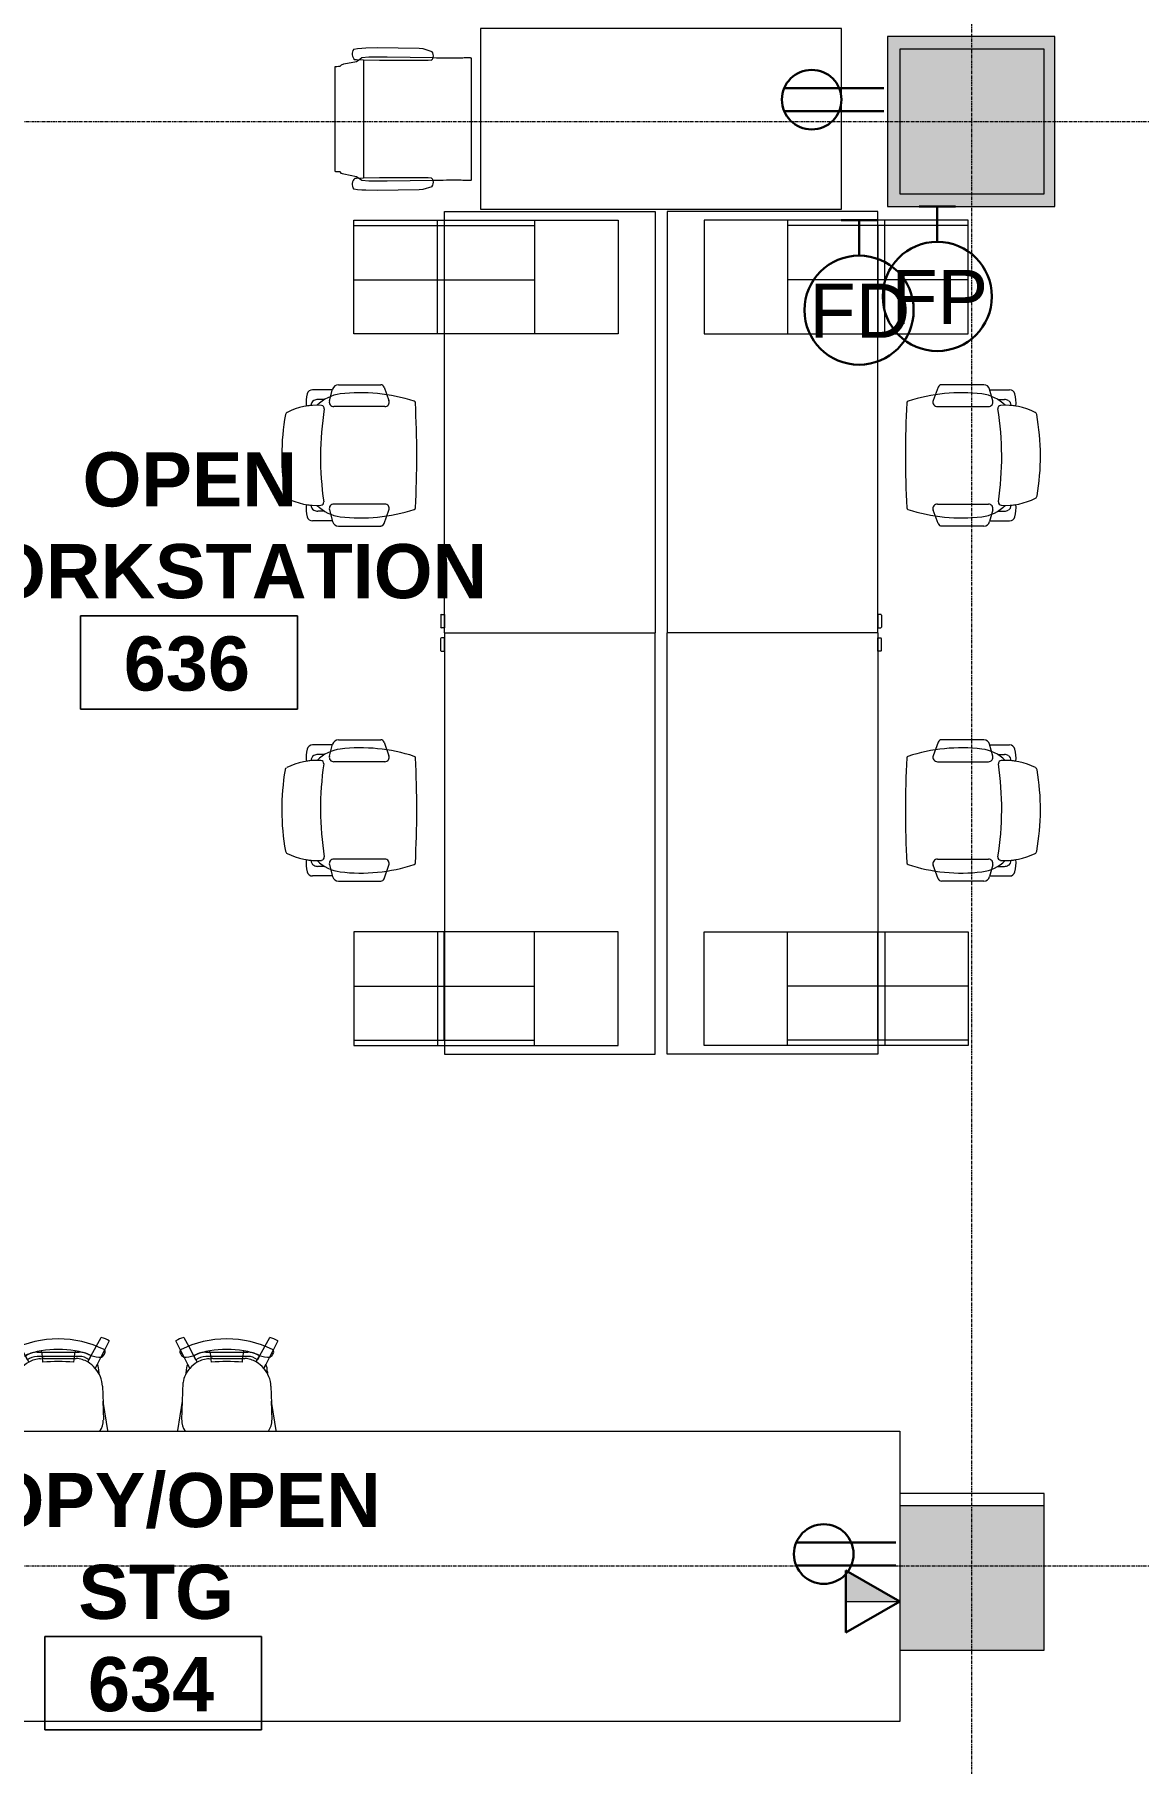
# Model space of a CAD drawing. Header units: inches. Extents: x 2468 to 4886, y -16 to 1381.
# Drawn here: x 4296.3 to 4479.7, y 787.3 to 1074.6 of the extents above; entities that cross this region are included whole.
import ezdxf

# ---------------------------------------------------------------- set-up
doc = ezdxf.new("R2010")
doc.units = ezdxf.units.IN
doc.header["$MEASUREMENT"] = 0
doc.linetypes.add('Grid Line 1_2_', pattern=[0.875, 0.5, -0.125, 0.125, -0.125])
for name, color, linetype, lineweight in [('7200-WISCONSIN-AVE-6TH-FLOOR-031418_dwg', 8, 'Continuous', 9), ('A-ANNO-NOTE', 131, 'Continuous', 30), ('A-AREA-IDEN', 2, 'Continuous', 9), ('A-WALL-PATT', 111, 'Continuous', 13), ('Bb-col', 7, 'Continuous', 9), ('I-FURN', 30, 'Continuous', 9), ('I-FURN-PNLS', 30, 'Continuous', 9), ('I-WALL', 2, 'Continuous', 13), ('Q-CASE', 31, 'Continuous', 13), ('S-COLS', 52, 'Continuous', 13), ('S-GRID', 1, 'Continuous', 9)]:
    doc.layers.add(name, color=color, linetype=linetype, lineweight=lineweight)
doc.styles.add('Swis721 Lt BT', font='swissl.ttf', dxfattribs={"height": 9})
doc.styles.add('Swis721 Lt BT_B', font='', dxfattribs={"height": 9})
doc.styles.get('Swis721 Lt BT_B').set_extended_font_data('Swis721 Lt BT', bold=True)

# ---------------------------------------------------------------- blocks, each defined once
blk = doc.blocks.new('Concrete-Rectangular-Column - 24 x 24-4901126-6TH FLOOR POWER _ SIGNAL')
at = {"layer": 'S-COLS', "lineweight": 9}
blk.add_hatch(color=7, dxfattribs=at).paths.add_polyline_path([(-12, -12), (12, -12), (12, 12), (-12, 12), (-12, 8.85)], flags=0)
at = {"layer": 'S-COLS', "color": 8, "lineweight": 20}
for p, q in [((12, 12), (-12, 12)), ((-12, 12), (-12, -12)), ((12, -12), (12, 12)), ((-12, -12), (12, -12))]:
    blk.add_line(p, q, dxfattribs=at)
blk = doc.blocks.new('Steelcase - Migration - Desk - Rectangular - 35D x 70W-5396555-6TH FLOOR POWER _ SIGNAL')
at = {"layer": 'I-FURN'}
for p, q in [((-29, 23.78), (-29, -11.22)), ((-29, 23.78), (41, 23.78)), ((-28.17, 23.78), (-28.17, 24.28)), ((-25.96, 23.78), (-28.17, 23.78)), ((-26.08, 24.39), (-28.04, 24.39)), ((-25.96, 24.27), (-25.96, 23.78)), ((41, 23.78), (41, -11.22)), ((41, -11.22), (-29, -11.22))]:
    blk.add_line(p, q, dxfattribs=at)
for centre, radius, start, end in [((-28.04, 24.26), 0.134, 90, 172.4571), ((-26.08, 24.27), 0.123, 0, 90)]:
    blk.add_arc(centre, radius, start, end, dxfattribs=at)
blk = doc.blocks.new('Steelcase - Seating - Gesture - Work Chair - Wrapp Back - 4D Arm_Caster-5396557-6TH FLOOR POWER _ SIGNAL')
at = {"layer": 'I-FURN'}
for p, q in [((-11.35, -5.44), (-9.09, -4.62)), ((-8.09, -5.32), (-8.09, -13.79)), ((8.09, -5.32), (8.09, -13.79)), ((11.35, -5.44), (9.09, -4.62)), ((-11.74, -13.02), (-11.74, -5.99)), ((11.74, -13.02), (11.74, -5.99)), ((-9.03, -14.51), (-10.99, -13.99)), ((-10.89, -14.02), (-10.89, -17.31)), ((9.03, -14.51), (10.99, -13.99)), ((10.89, -14.02), (10.89, -17.31)), ((-9.29, -15.33), (-9.29, -16.44)), ((9.29, -15.33), (9.29, -16.44))]:
    blk.add_line(p, q, dxfattribs=at)
for centre, radius, start, end in [((0.1, -169.98), 169.98, 87.0931, 92.9746), ((18.38, -9.32), 28.78, 162.0109, 186.7596), ((-8.71, -0.53), 0.3, 92.9746, 162.0109), ((8.7, -0.52), 0.3, 18.0109, 87.0931), ((-18.38, -9.32), 28.78, 353.2404, 18.0109), ((-11.15, -5.99), 0.585, 110, 180), ((-8.84, -5.32), 0.75, 0, 110), ((8.84, -5.32), 0.75, 70, 180), ((11.15, -5.99), 0.585, 360, 70), ((-10.74, -13.02), 1, 180, 255), ((-3.71, -11.94), 6.53, 186.7596, 225.1575), ((-8.84, -13.79), 0.75, 255, 360), ((8.84, -13.79), 0.75, 180, 285), ((3.71, -11.94), 6.53, 314.8425, 353.2404), ((10.74, -13.02), 1, 285, 360), ((-7.97, -16.44), 1.32, 180, 209.7381), ((-8.34, -16.66), 0.896, 209.7381, 274.2583), ((2.78, -16.57), 11.1, 176.1226, 206.6121), ((-7.79, -15.86), 0.5, 80.8589, 176.1226), ((0.29, 34.42), 50.42, 260.8589, 278.4768), ((-2.78, -16.57), 11.1, 332.9816, 3.3879), ((7.8, -15.95), 0.5, 3.3879, 98.4768), ((8.34, -16.66), 0.896, 265.7417, 330.2619), ((7.97, -16.44), 1.32, 330.2619, 0), ((-9.98, -17.31), 0.911, 180, 255.8268), ((-8.73, -12.36), 6.02, 255.8268, 275.2693), ((2.78, -16.57), 11.1, 185.052, 189.1422), ((-2.78, -16.57), 11.1, 350.8578, 354.948), ((8.73, -12.36), 6.02, 264.7307, 284.1732), ((9.98, -17.31), 0.911, 284.1732, 0), ((-6.7, -21.32), 0.5, 206.6121, 259.8217), ((0.18, 16.95), 39.38, 259.8217, 279.6026), ((6.66, -21.39), 0.5, 279.6026, 332.9816)]:
    blk.add_arc(centre, radius, start, end, dxfattribs=at)
blk = doc.blocks.new('Steelcase - Universal Laminate Storage - Lateral File - 1 High - Open - 18 7_8D x 30W-5396558-6TH FLOOR POWER _ SIGNAL')
at = {"layer": 'I-FURN'}
for p, q in [((0, -0.88), (0, 0)), ((0, 0), (1.15, 0)), ((1.15, 0), (16.14, 0)), ((16.14, 0), (30, 0)), ((30, 0), (30, -18.88)), ((0, -18.88), (0, -0.88)), ((1.15, -18.88), (0, -18.88)), ((16.14, -18.88), (1.15, -18.88)), ((30, -18.88), (16.14, -18.88))]:
    blk.add_line(p, q, dxfattribs=at)
blk = doc.blocks.new('Steelcase - Universal Laminate Storage - Lateral File - 1_5 High - Drawer_Drawer - 18 7_8D x 30W-5396559-6TH FLOOR POWER _ SIGNAL')
at = {"layer": 'I-FURN'}
for p, q in [((0, -0.88), (0, 0)), ((0, 0), (15.01, 0)), ((15.01, 0), (30, 0)), ((30, 0), (30, -0.88)), ((0, -18.88), (0, -0.88)), ((30, -0.88), (30, -18.88)), ((15.01, -18.88), (0, -18.88)), ((30, -18.88), (15.01, -18.88))]:
    blk.add_line(p, q, dxfattribs=at)
blk = doc.blocks.new('Steelcase - Universal Storage - Cushion Top - Basic - Lateral File - 18__ D x 30__ W-5396560-6TH FLOOR POWER _ SIGNAL')
at = {"layer": 'I-FURN'}
for p, q in [((0, -18), (0, 0)), ((0, 0), (15.01, 0)), ((15, 0), (15, -18)), ((15.01, 0), (30, 0)), ((30, 0), (30, -18)), ((0, -9), (15.01, -9)), ((15.01, -9), (30, -9)), ((15.01, -18), (0, -18)), ((30, -18), (15.01, -18))]:
    blk.add_line(p, q, dxfattribs=at)
blk = doc.blocks.new('Steelcase - Migration - Desk - Rectangular - 35D x 70W-V32-6TH FLOOR POWER _ SIGNAL')
at = {"layer": 'I-FURN'}
for p, q in [((-29, -23.78), (-29, 11.22)), ((41, 11.22), (-29, 11.22)), ((41, -23.78), (41, 11.22)), ((-29, -23.78), (41, -23.78)), ((-25.96, -23.78), (-28.17, -23.78)), ((-28.17, -23.78), (-28.17, -24.28)), ((-26.08, -24.39), (-28.04, -24.39)), ((-25.96, -24.27), (-25.96, -23.78))]:
    blk.add_line(p, q, dxfattribs=at)
for centre, radius, start, end in [((-28.04, -24.26), 0.134, 187.5429, 270), ((-26.08, -24.27), 0.123, 270, 0)]:
    blk.add_arc(centre, radius, start, end, dxfattribs=at)
blk = doc.blocks.new('Steelcase - Seating - Gesture - Work Chair - Wrapp Back - 4D Arm_Caster-5396452-6TH FLOOR POWER _ SIGNAL')
at = {"layer": 'I-FURN'}
for p, q in [((-10.89, 14.02), (-10.89, 17.31)), ((10.89, 14.02), (10.89, 17.31)), ((-9.03, 14.51), (-10.99, 13.99)), ((-9.29, 15.33), (-9.29, 16.44)), ((9.03, 14.51), (10.99, 13.99)), ((9.29, 15.33), (9.29, 16.44)), ((-11.74, 13.02), (-11.74, 5.99)), ((-8.09, 5.32), (-8.09, 13.79)), ((8.09, 5.32), (8.09, 13.79)), ((11.74, 13.02), (11.74, 5.99)), ((-11.35, 5.44), (-9.09, 4.62)), ((11.35, 5.44), (9.09, 4.62))]:
    blk.add_line(p, q, dxfattribs=at)
for centre, radius, start, end in [((2.78, 16.57), 11.1, 153.3879, 183.8774), ((-6.7, 21.32), 0.5, 100.1783, 153.3879), ((0.18, -16.95), 39.38, 80.3974, 100.1783), ((6.66, 21.39), 0.5, 27.0184, 80.3974), ((-2.78, 16.57), 11.1, 356.6121, 27.0184), ((-9.98, 17.31), 0.911, 104.1732, 180), ((-8.73, 12.36), 6.02, 84.7307, 104.1732), ((-8.34, 16.66), 0.896, 85.7417, 150.2619), ((2.78, 16.57), 11.1, 170.8578, 174.948), ((8.73, 12.36), 6.02, 75.8268, 95.2693), ((-2.78, 16.57), 11.1, 5.052, 9.1422), ((8.34, 16.66), 0.896, 29.7381, 94.2583), ((9.98, 17.31), 0.911, 360, 75.8268), ((-3.71, 11.94), 6.53, 134.8425, 173.2404), ((-7.97, 16.44), 1.32, 150.2619, 180), ((-8.84, 13.79), 0.75, 0, 105), ((-7.79, 15.86), 0.5, 183.8774, 279.1411), ((0.29, -34.42), 50.42, 81.5232, 99.1411), ((7.8, 15.95), 0.5, 261.5232, 356.6121), ((8.84, 13.79), 0.75, 75, 180), ((3.71, 11.94), 6.53, 6.7596, 45.1575), ((7.97, 16.44), 1.32, 360, 29.7381), ((-10.74, 13.02), 1, 105, 180), ((18.38, 9.32), 28.78, 173.2404, 197.9891), ((-18.38, 9.32), 28.78, 341.9891, 6.7596), ((10.74, 13.02), 1, 0, 75), ((-11.15, 5.99), 0.585, 180, 250), ((11.15, 5.99), 0.585, 290, 0), ((-8.84, 5.32), 0.75, 250, 360), ((8.84, 5.32), 0.75, 180, 290), ((-8.71, 0.53), 0.3, 197.9891, 267.0254), ((0.1, 169.98), 169.98, 267.0254, 272.9069), ((8.7, 0.52), 0.3, 272.9069, 341.9891)]:
    blk.add_arc(centre, radius, start, end, dxfattribs=at)
blk = doc.blocks.new('Steelcase - Universal Laminate Storage - Lateral File - 1 High - Open - 18 7_8D x 30W-5396453-6TH FLOOR POWER _ SIGNAL')
at = {"layer": 'I-FURN'}
for p, q in [((1.15, 18.88), (0, 18.88)), ((0, 18.88), (0, 0.88)), ((16.14, 18.88), (1.15, 18.88)), ((30, 18.88), (16.14, 18.88)), ((30, 0), (30, 18.88)), ((0, 0.88), (0, 0)), ((0, 0), (1.15, 0)), ((1.15, 0), (16.14, 0)), ((16.14, 0), (30, 0))]:
    blk.add_line(p, q, dxfattribs=at)
blk = doc.blocks.new('Steelcase - Universal Laminate Storage - Lateral File - 1_5 High - Drawer_Drawer - 18 7_8D x 30W-5396454-6TH FLOOR POWER _ SIGNAL')
at = {"layer": 'I-FURN'}
for p, q in [((15.01, 18.88), (0, 18.88)), ((0, 18.88), (0, 0.88)), ((30, 18.88), (15.01, 18.88)), ((30, 0.88), (30, 18.88)), ((0, 0.88), (0, 0)), ((0, 0), (15.01, 0)), ((15.01, 0), (30, 0)), ((30, 0), (30, 0.88))]:
    blk.add_line(p, q, dxfattribs=at)
blk = doc.blocks.new('Steelcase - Universal Storage - Cushion Top - Basic - Lateral File - 18__ D x 30__ W-5396455-6TH FLOOR POWER _ SIGNAL')
at = {"layer": 'I-FURN'}
for p, q in [((15.01, 18), (0, 18)), ((0, 18), (0, 0)), ((15, 0), (15, 18)), ((30, 18), (15.01, 18)), ((30, 0), (30, 18)), ((0, 9), (15.01, 9)), ((15.01, 9), (30, 9)), ((0, 0), (15.01, 0)), ((15.01, 0), (30, 0))]:
    blk.add_line(p, q, dxfattribs=at)
blk = doc.blocks.new('F - CONF TABLE _RECTANGULAR-6 CHAIRS_ - F - CONF TABLE _RECTANGULAR-6 CHAIRS_-5811090-6TH FLOOR POWER _ SIGNAL')
at = {"layer": 'I-FURN'}
for p, q in [((-24.03, 38.18), (-24.44, 36.11)), ((-23.88, 38.56), (-24.03, 38.18)), ((-23.63, 38.82), (-23.88, 38.56)), ((-6.14, 39.66), (-23.57, 39.66)), ((-5.83, 38.56), (-6.09, 38.82)), ((-5.76, 38.42), (-5.83, 38.56)), ((-5.68, 38.18), (-5.76, 38.42)), ((-5.28, 36.11), (-5.68, 38.18)), ((5.28, 36.11), (5.68, 38.18)), ((5.68, 38.18), (5.76, 38.42)), ((5.76, 38.42), (5.83, 38.56)), ((5.83, 38.56), (6.09, 38.82)), ((6.14, 39.66), (23.57, 39.66)), ((23.63, 38.82), (23.88, 38.56)), ((23.88, 38.56), (24.03, 38.18)), ((24.03, 38.18), (24.44, 36.11)), ((-26.69, 34.53), (-26.74, 32.67)), ((-26.66, 35.18), (-26.69, 34.53)), ((-26.59, 35.95), (-26.66, 35.18)), ((-26.48, 36.56), (-26.59, 35.95)), ((-25.07, 35.18), (-25.17, 34.01)), ((-24.66, 35.77), (-25.07, 35.18)), ((-24.69, 36.11), (-24.7, 36.34)), ((-24.62, 34.95), (-24.69, 36.11)), ((-24.44, 36.11), (-24.66, 35.77)), ((-24.58, 32.26), (-24.62, 34.95)), ((-24.62, 34.95), (-5.1, 34.95)), ((-5.05, 35.78), (-5.28, 36.11)), ((-5.1, 34.95), (-5.14, 32.26)), ((-5.03, 36.11), (-5.1, 34.95)), ((-4.65, 35.18), (-5.05, 35.78)), ((-5.01, 36.34), (-5.03, 36.11)), ((-4.55, 34.01), (-4.65, 35.18)), ((-3.12, 35.95), (-3.23, 36.56)), ((-3.06, 35.18), (-3.12, 35.95)), ((-3.02, 34.53), (-3.06, 35.18)), ((-2.98, 32.67), (-3.02, 34.53)), ((2.98, 32.67), (3.02, 34.53)), ((3.02, 34.53), (3.06, 35.18)), ((3.06, 35.18), (3.12, 35.95)), ((3.12, 35.95), (3.23, 36.56)), ((4.55, 34.01), (4.65, 35.18)), ((4.65, 35.18), (5.05, 35.78)), ((5.01, 36.34), (5.03, 36.11)), ((5.03, 36.11), (5.1, 34.95)), ((5.05, 35.78), (5.28, 36.11)), ((5.1, 34.95), (5.14, 32.26)), ((24.62, 34.95), (5.1, 34.95)), ((24.44, 36.11), (24.66, 35.77)), ((24.58, 32.26), (24.62, 34.95)), ((24.62, 34.95), (24.69, 36.11)), ((24.66, 35.77), (25.07, 35.18)), ((24.69, 36.11), (24.7, 36.34)), ((25.07, 35.18), (25.17, 34.01)), ((26.48, 36.56), (26.59, 35.95)), ((26.59, 35.95), (26.66, 35.18)), ((26.66, 35.18), (26.69, 34.53)), ((26.69, 34.53), (26.74, 32.67)), ((-26.74, 32.67), (-26.64, 25.67)), ((-25.17, 34.01), (-25.17, 31.01)), ((-24.58, 24.18), (-24.58, 32.26)), ((-5.14, 32.26), (-5.14, 24.18)), ((-4.55, 31.01), (-4.55, 34.01)), ((-3.07, 25.67), (-2.98, 32.67)), ((3.07, 25.67), (2.98, 32.67)), ((4.55, 31.01), (4.55, 34.01)), ((5.14, 32.26), (5.14, 24.18)), ((24.58, 24.18), (24.58, 32.26)), ((25.17, 34.01), (25.17, 31.01)), ((26.74, 32.67), (26.64, 25.67)), ((-25.17, 31.01), (-25.06, 23.35)), ((-4.65, 23.35), (-4.55, 31.01)), ((4.65, 23.35), (4.55, 31.01)), ((25.17, 31.01), (25.06, 23.35)), ((-26.64, 25.67), (-26.58, 25.08)), ((-26.58, 25.08), (-26.09, 23.57)), ((-24.63, 23.68), (-24.58, 24.18)), ((-5.14, 24.18), (-5.09, 23.68)), ((-3.62, 23.57), (-3.13, 25.08)), ((-3.13, 25.08), (-3.07, 25.67)), ((3.13, 25.08), (3.07, 25.67)), ((3.62, 23.57), (3.13, 25.08)), ((5.14, 24.18), (5.09, 23.68)), ((24.63, 23.68), (24.58, 24.18)), ((26.58, 25.08), (26.09, 23.57)), ((26.64, 25.67), (26.58, 25.08)), ((-25.03, 17.02), (-4.69, 17.02)), ((25.03, 17.02), (4.69, 17.02)), ((-51.06, 11.59), (-50.45, 11.7)), ((-50.45, 11.7), (-49.68, 11.77)), ((-49.68, 11.77), (-49.03, 11.8)), ((-49.03, 11.8), (-47.17, 11.85)), ((-47.17, 11.85), (-40.17, 11.75)), ((-40.17, 11.75), (-39.58, 11.69)), ((-39.58, 11.69), (-38.08, 11.2)), ((-54.16, -8.75), (-54.16, 8.68)), ((-53.32, 8.74), (-53.06, 8.99)), ((-53.06, 8.99), (-52.68, 9.14)), ((-52.68, 9.14), (-50.61, 9.54)), ((-50.61, 9.79), (-50.84, 9.81)), ((-49.45, 9.73), (-50.61, 9.79)), ((-50.61, 9.54), (-50.28, 9.77)), ((-50.28, 9.77), (-49.68, 10.18)), ((-49.68, 10.18), (-48.52, 10.28)), ((-46.77, 9.68), (-49.45, 9.73)), ((-49.45, 9.73), (-49.45, -9.79)), ((-48.52, 10.28), (-45.52, 10.28)), ((-38.68, 9.68), (-46.77, 9.68)), ((-45.52, 10.28), (-37.85, 10.17)), ((-38.18, 9.74), (-38.68, 9.68)), ((-31.53, 10.14), (-31.53, -10.2)), ((-53.06, -9.06), (-53.32, -8.8)), ((-52.92, -9.13), (-53.06, -9.06)), ((-52.68, -9.21), (-52.92, -9.13)), ((-50.61, -9.61), (-52.68, -9.21)), ((-50.84, -9.88), (-50.61, -9.86)), ((-50.28, -9.84), (-50.61, -9.61)), ((-50.61, -9.86), (-49.45, -9.79)), ((-49.68, -10.24), (-50.28, -9.84)), ((-48.52, -10.35), (-49.68, -10.24)), ((-49.45, -9.79), (-46.77, -9.75)), ((-45.52, -10.35), (-48.52, -10.35)), ((-46.77, -9.75), (-38.68, -9.75)), ((-37.85, -10.24), (-45.52, -10.35)), ((-38.08, -11.27), (-39.58, -11.76)), ((-38.68, -9.75), (-38.18, -9.81)), ((-50.45, -11.77), (-51.06, -11.66)), ((-49.68, -11.84), (-50.45, -11.77)), ((-49.03, -11.87), (-49.68, -11.84)), ((-47.17, -11.92), (-49.03, -11.87)), ((-40.17, -11.82), (-47.17, -11.92)), ((-39.58, -11.76), (-40.17, -11.82))]:
    blk.add_line(p, q, dxfattribs=at)
for centre, radius, start, end in [((-25.71, 35.49), 1.32, 40.065, 125.935), ((-4, 35.49), 1.32, 54.065, 139.935), ((4, 35.49), 1.32, 40.065, 125.935), ((25.71, 35.49), 1.32, 54.065, 139.935), ((-25.37, 24.42), 1.12, 229.743, 286.0891), ((-25.29, 24.1), 0.781, 286.8466, 327.6782), ((-4.43, 24.1), 0.781, 212.3218, 253.1534), ((-4.34, 24.42), 1.12, 253.9109, 310.257), ((4.34, 24.42), 1.12, 229.743, 286.0891), ((4.43, 24.1), 0.781, 286.8466, 327.6782), ((25.29, 24.1), 0.781, 212.3218, 253.1534), ((25.37, 24.42), 1.12, 253.9109, 310.257), ((-49.99, 10.82), 1.32, 144.065, 229.935), ((-38.6, 10.4), 0.781, 302.3218, 343.1534), ((-38.93, 10.48), 1.12, 343.9109, 40.257), ((-49.99, -10.89), 1.32, 130.065, 215.935), ((-38.6, -10.47), 0.781, 16.8466, 57.6782), ((-38.93, -10.55), 1.12, 319.743, 16.0891)]:
    blk.add_arc(centre, radius, start, end, dxfattribs=at)
for points, knots in [([(-23.57, 39.66), (-23.58, 39.66), (-23.58, 39.64), (-23.59, 39.59), (-23.6, 39.52), (-23.61, 39.44), (-23.61, 39.34), (-23.62, 39.18), (-23.63, 39.01), (-23.63, 38.87), (-23.63, 38.82)], [0, 0, 0, 0, 0.111111, 0.222222, 0.333333, 0.444444, 0.555556, 0.666667, 0.888889, 1, 1, 1, 1]), ([(-6.09, 38.82), (-6.09, 39.01), (-6.1, 39.28), (-6.11, 39.5), (-6.12, 39.59), (-6.13, 39.64), (-6.14, 39.66), (-6.14, 39.66)], [0, 0, 0, 0, 0.444444, 0.666667, 0.777778, 0.888889, 1, 1, 1, 1]), ([(6.09, 38.82), (6.09, 38.87), (6.09, 39.01), (6.09, 39.18), (6.1, 39.34), (6.11, 39.44), (6.12, 39.52), (6.12, 39.59), (6.13, 39.64), (6.14, 39.66), (6.14, 39.66)], [-1, -1, -1, -1, -0.888889, -0.666667, -0.555556, -0.444444, -0.333333, -0.222222, -0.111111, 0, 0, 0, 0]), ([(23.57, 39.66), (23.58, 39.66), (23.58, 39.64), (23.59, 39.59), (23.6, 39.5), (23.62, 39.28), (23.63, 39.01), (23.63, 38.82)], [-1, -1, -1, -1, -0.888889, -0.777778, -0.666667, -0.444444, 0, 0, 0, 0]), ([(-25.07, 17.96), (-25.07, 17.89), (-25.07, 17.72), (-25.07, 17.4), (-25.05, 17.1), (-25.04, 17.02), (-25.03, 17.02)], [0, 0, 0, 0, 0.181818, 0.363636, 0.727273, 1, 1, 1, 1]), ([(-4.69, 17.02), (-4.68, 17.02), (-4.68, 17.03), (-4.67, 17.06), (-4.66, 17.11), (-4.66, 17.18), (-4.65, 17.27), (-4.65, 17.4), (-4.64, 17.64), (-4.64, 17.85), (-4.64, 17.96)], [0, 0, 0, 0, 0.090909, 0.181818, 0.272727, 0.363636, 0.454545, 0.545455, 0.727273, 1, 1, 1, 1]), ([(4.69, 17.02), (4.68, 17.02), (4.66, 17.1), (4.64, 17.4), (4.64, 17.72), (4.64, 17.89), (4.64, 17.96)], [-1, -1, -1, -1, -0.727273, -0.363636, -0.181818, 0, 0, 0, 0]), ([(25.07, 17.96), (25.07, 17.85), (25.07, 17.64), (25.07, 17.4), (25.06, 17.27), (25.06, 17.18), (25.05, 17.11), (25.04, 17.06), (25.04, 17.03), (25.03, 17.02), (25.03, 17.02)], [-1, -1, -1, -1, -0.727273, -0.545455, -0.454545, -0.363636, -0.272727, -0.181818, -0.090909, 0, 0, 0, 0]), ([(-54.16, 8.68), (-54.16, 8.68), (-54.14, 8.69), (-54.09, 8.7), (-54, 8.71), (-53.78, 8.73), (-53.51, 8.73), (-53.32, 8.74)], [-1, -1, -1, -1, -0.888889, -0.777778, -0.666667, -0.444444, 0, 0, 0, 0]), ([(-32.47, 10.18), (-32.35, 10.18), (-32.14, 10.18), (-31.91, 10.18), (-31.77, 10.17), (-31.69, 10.17), (-31.62, 10.16), (-31.56, 10.15), (-31.53, 10.14), (-31.53, 10.14), (-31.53, 10.14)], [-1, -1, -1, -1, -0.727273, -0.545455, -0.454545, -0.363636, -0.272727, -0.181818, -0.090909, 0, 0, 0, 0]), ([(-53.32, -8.8), (-53.37, -8.8), (-53.51, -8.8), (-53.69, -8.8), (-53.84, -8.79), (-53.94, -8.78), (-54.03, -8.78), (-54.09, -8.77), (-54.14, -8.76), (-54.16, -8.75), (-54.16, -8.75)], [-1, -1, -1, -1, -0.888889, -0.666667, -0.555556, -0.444444, -0.333333, -0.222222, -0.111111, 0, 0, 0, 0]), ([(-31.53, -10.2), (-31.53, -10.21), (-31.6, -10.23), (-31.9, -10.25), (-32.23, -10.25), (-32.39, -10.25), (-32.47, -10.25)], [-1, -1, -1, -1, -0.727273, -0.363636, -0.181818, 0, 0, 0, 0])]:
    blk.add_open_spline(points, degree=3, knots=knots, dxfattribs=at)
for points in [[(-25.06, 23.35), (-25.05, 22.62), (-25.04, 21.15), (-25.03, 19.68), (-25.02, 18.93)], [(-4.69, 18.93), (-4.69, 19.68), (-4.68, 21.15), (-4.66, 22.62), (-4.65, 23.35)], [(4.69, 18.93), (4.69, 19.68), (4.68, 21.15), (4.66, 22.62), (4.65, 23.35)], [(25.06, 23.35), (25.05, 22.62), (25.04, 21.15), (25.03, 19.68), (25.02, 18.93)], [(-25.02, 18.93), (-25.03, 18.77), (-25.05, 18.45), (-25.06, 18.13), (-25.07, 17.96)], [(-4.64, 17.96), (-4.65, 18.13), (-4.67, 18.45), (-4.68, 18.77), (-4.69, 18.93)], [(4.64, 17.96), (4.65, 18.13), (4.67, 18.45), (4.68, 18.77), (4.69, 18.93)], [(25.02, 18.93), (25.03, 18.77), (25.05, 18.45), (25.06, 18.13), (25.07, 17.96)], [(-37.85, 10.17), (-37.12, 10.16), (-35.66, 10.15), (-34.18, 10.14), (-33.44, 10.13)], [(-33.44, 10.13), (-33.28, 10.14), (-32.96, 10.16), (-32.63, 10.17), (-32.47, 10.18)], [(-33.44, -10.2), (-34.18, -10.2), (-35.66, -10.21), (-37.12, -10.23), (-37.85, -10.24)], [(-32.47, -10.25), (-32.63, -10.24), (-32.96, -10.23), (-33.28, -10.21), (-33.44, -10.2)]]:
    blk.add_open_spline(points, degree=3, dxfattribs=at)
at = {"layer": 'I-FURN-PNLS'}
for p, q in [((30, 15), (-30, 15)), ((-30, 15), (-30, -15)), ((30, -15), (30, 15)), ((-30, -15), (30, -15))]:
    blk.add_line(p, q, dxfattribs=at)
blk = doc.blocks.new('Seating-Bar_Stool-Teknion-STJB_Juntura_Wood-R2013 - With Back_ Wood Seat-6041075-6TH FLOOR POWER _ SIGNAL')
at = {"layer": 'I-FURN'}
for p, q in [((-8.16, 6.31), (-8.16, 6.39)), ((-7.44, 1.82), (-8.16, 6.31)), ((8.16, 6.31), (7.38, 1.41)), ((8.16, 6.39), (8.16, 6.31)), ((-7.39, 1.45), (-7.5, 4.56)), ((7.39, 1.45), (7.5, 4.56)), ((-7.33, -1.06), (-7.44, 1.82)), ((7.38, 1.41), (7.26, -1.69)), ((-7.1, -5.88), (-6.16, -4.01)), ((-6.75, -3.45), (-6.75, -3.16)), ((-6.16, -4.01), (-6.51, -4.7)), ((-4.9, -5.08), (-5.49, -6.15)), ((-5.44, -6.06), (-5.1, -5.44)), ((-2.6, -5.67), (-3, -5.67)), ((2.34, -5.67), (-2.6, -5.67)), ((2.94, -5.62), (2.6, -5.65)), ((5.51, -6.15), (4.9, -5.03)), ((5.12, -5.42), (5.46, -6.05)), ((6.5, -4.69), (6.16, -4.01)), ((6.16, -4.01), (7.1, -5.88)), ((6.75, -3.17), (6.75, -3.45)), ((-8.46, -8.57), (-7.69, -7.05)), ((-7.69, -7.04), (-7.1, -5.88)), ((-6.32, -7.65), (-7.15, -9.16)), ((-5.49, -6.15), (-6.32, -7.65)), ((-3.5, -6), (-2.63, -6)), ((-2.77, -6.7), (-3.5, -6.7)), ((2.75, -6.7), (-2.75, -6.7)), ((-2.63, -6), (2.63, -6)), ((2.63, -6), (3.5, -6)), ((3.5, -6.7), (2.77, -6.7)), ((6.33, -7.65), (5.51, -6.15)), ((7.15, -9.16), (6.33, -7.65)), ((7.1, -5.88), (7.69, -7.04)), ((7.69, -7.05), (8.46, -8.57))]:
    blk.add_line(p, q, dxfattribs=at)
for centre, radius, start, end in [((-4.13, 4.57), 3.36, 146.6198, 180.1388), ((4.13, 4.57), 3.36, 359.8612, 33.3802), ((-2.57, -0.87), 4.77, 182.2355, 221.1441), ((2.57, -0.87), 4.77, 318.8559, 350.1006), ((-2.57, -0.87), 4.77, 208.6502, 221.1441), ((-3.5, -3.45), 3.25, 180, 202.4857), ((-1.12, 0.63), 6.85, 222.6086, 236.4598), ((-3.5, -3.45), 2.55, 231.176, 270), ((-2.57, -0.92), 4.77, 240.7089, 264.8137), ((-10.39, -4.95), 7.84, 345.4356, 359.3174), ((0, 28.03), 33.18, 265.5798, 274.4217), ((0.03, 27.43), 33.18, 273.9831, 274.4202), ((10.39, -4.95), 7.84, 180.6821, 194.5644), ((2.57, -0.87), 4.77, 274.4202, 299.2766), ((3.5, -3.45), 2.55, 270, 309.3961), ((2.57, -0.87), 4.77, 299.2766, 318.8559), ((2.57, -0.87), 4.77, 318.8559, 331.2128), ((3.5, -3.45), 3.25, 337.6283, 0), ((-6.4, -5.71), 3.53, 234.2631, 257.6731), ((-7.3, -6.75), 0.496, 156.7829, 232.2707), ((-6.29, -7.19), 1.6, 125.2289, 156.7829), ((0, 8.45), 17.35, 244.0083, 270), ((-6.91, -9.69), 3.82, 66.7519, 94.4567), ((-3.5, -3.45), 3.25, 233.3341, 242.6244), ((-1.18, 3.66), 10.71, 246.7519, 261.2481), ((-3.5, -3.45), 3.25, 242.6244, 258.8135), ((-3.5, -3.45), 3.25, 259.1518, 270), ((0, 8.91), 16.08, 259.9388, 280.0612), ((0, 8.45), 17.35, 270, 295.9917), ((1.18, 3.66), 10.71, 278.7519, 293.2481), ((3.5, -3.45), 3.25, 270, 281.2625), ((3.5, -3.45), 3.25, 281.2625, 297.2698), ((3.5, -3.45), 3.25, 298.0461, 307.0519), ((6.91, -9.69), 3.82, 85.5433, 113.2481), ((6.4, -5.71), 3.53, 282.3269, 305.7369), ((6.29, -7.19), 1.6, 23.2171, 54.7711), ((7.3, -6.75), 0.496, 307.7291, 23.2171)]:
    blk.add_arc(centre, radius, start, end, dxfattribs=at)
blk = doc.blocks.new('Seating-Bar_Stool-Teknion-STJB_Juntura_Wood-R2013 - With Back_ Wood Seat-V74-6TH FLOOR POWER _ SIGNAL')
at = {"layer": 'I-FURN'}
for p, q in [((-8.16, 6.31), (-8.16, 6.39)), ((-7.44, 1.82), (-8.16, 6.31)), ((8.16, 6.31), (7.38, 1.41)), ((8.16, 6.39), (8.16, 6.31)), ((-7.39, 1.45), (-7.5, 4.56)), ((7.39, 1.45), (7.5, 4.56)), ((-7.33, -1.06), (-7.44, 1.82)), ((7.38, 1.41), (7.26, -1.69)), ((-7.1, -5.88), (-6.16, -4.01)), ((-6.75, -3.45), (-6.75, -3.16)), ((-6.16, -4.01), (-6.51, -4.7)), ((-4.9, -5.08), (-5.49, -6.15)), ((-5.44, -6.06), (-5.1, -5.44)), ((-2.6, -5.67), (-3, -5.67)), ((2.34, -5.67), (-2.6, -5.67)), ((2.94, -5.62), (2.6, -5.65)), ((5.51, -6.15), (4.9, -5.03)), ((5.12, -5.42), (5.46, -6.05)), ((6.5, -4.69), (6.16, -4.01)), ((6.16, -4.01), (7.1, -5.88)), ((6.75, -3.17), (6.75, -3.45)), ((-8.46, -8.57), (-7.69, -7.05)), ((-7.69, -7.04), (-7.1, -5.88)), ((-6.32, -7.65), (-7.15, -9.16)), ((-5.49, -6.15), (-6.32, -7.65)), ((-3.5, -6), (-2.63, -6)), ((-2.77, -6.7), (-3.5, -6.7)), ((2.75, -6.7), (-2.75, -6.7)), ((-2.63, -6), (2.63, -6)), ((2.63, -6), (3.5, -6)), ((3.5, -6.7), (2.77, -6.7)), ((6.33, -7.65), (5.51, -6.15)), ((7.15, -9.16), (6.33, -7.65)), ((7.1, -5.88), (7.69, -7.04)), ((7.69, -7.05), (8.46, -8.57))]:
    blk.add_line(p, q, dxfattribs=at)
for centre, radius, start, end in [((-4.13, 4.57), 3.36, 146.6198, 180.1388), ((4.13, 4.57), 3.36, 359.8612, 33.3802), ((-2.57, -0.87), 4.77, 182.2355, 221.1441), ((2.57, -0.87), 4.77, 318.8559, 350.1006), ((-2.57, -0.87), 4.77, 208.6502, 221.1441), ((-3.5, -3.45), 3.25, 180, 202.4857), ((-1.12, 0.63), 6.85, 222.6086, 236.4598), ((-3.5, -3.45), 2.55, 231.176, 270), ((-2.57, -0.92), 4.77, 240.7089, 264.8137), ((-10.39, -4.95), 7.84, 345.4356, 359.3174), ((0, 28.03), 33.18, 265.5798, 274.4217), ((0.03, 27.43), 33.18, 273.9831, 274.4202), ((10.39, -4.95), 7.84, 180.6821, 194.5644), ((2.57, -0.87), 4.77, 274.4202, 299.2766), ((3.5, -3.45), 2.55, 270, 309.3961), ((2.57, -0.87), 4.77, 299.2766, 318.8559), ((2.57, -0.87), 4.77, 318.8559, 331.2128), ((3.5, -3.45), 3.25, 337.6283, 0), ((-6.4, -5.71), 3.53, 234.2631, 257.6731), ((-7.3, -6.75), 0.496, 156.7829, 232.2707), ((-6.29, -7.19), 1.6, 125.2289, 156.7829), ((0, 8.45), 17.35, 244.0083, 270), ((-6.91, -9.69), 3.82, 66.7519, 94.4567), ((-3.5, -3.45), 3.25, 233.3341, 242.6244), ((-1.18, 3.66), 10.71, 246.7519, 261.2481), ((-3.5, -3.45), 3.25, 242.6244, 258.8135), ((-3.5, -3.45), 3.25, 259.1518, 270), ((0, 8.91), 16.08, 259.9388, 280.0612), ((0, 8.45), 17.35, 270, 295.9917), ((1.18, 3.66), 10.71, 278.7519, 293.2481), ((3.5, -3.45), 3.25, 270, 281.2625), ((3.5, -3.45), 3.25, 281.2625, 297.2698), ((3.5, -3.45), 3.25, 297.2698, 307.0519), ((6.91, -9.69), 3.82, 85.5433, 113.2481), ((6.4, -5.71), 3.53, 282.3269, 305.7369), ((6.29, -7.19), 1.6, 23.2171, 54.7711), ((7.3, -6.75), 0.496, 307.7291, 23.2171)]:
    blk.add_arc(centre, radius, start, end, dxfattribs=at)
blk = doc.blocks.new('counter at open work - counter at open work-6267093-6TH FLOOR POWER _ SIGNAL')
at = {"layer": 'Q-CASE', "lineweight": 9}
for p, q in [((4285.43, 842.54), (4440, 842.54)), ((4285.43, 794.3), (4285.43, 842.54)), ((4440, 842.54), (4440, 830.12)), ((4440, 806.12), (4440, 794.3)), ((4440, 794.3), (4285.43, 794.3))]:
    blk.add_line(p, q, dxfattribs=at)
blk = doc.blocks.new('7200-WISCONSIN-AVE-6TH-FLOOR-031418_dwg-5450642-6TH FLOOR POWER _ SIGNAL')
at = {"layer": 'Bb-col', "flags": 128}
blk.add_lwpolyline([(4464, 830.12), (4464, 832.13), (4440, 832.13)], dxfattribs=at)
blk = doc.blocks.new('Room Tag - Room Name and Number-3379422-6TH FLOOR POWER _ SIGNAL')
at = {"layer": 'A-AREA-IDEN'}
for p, q in [((-0.1881, -0.1636), (-0.1881, -0.0018)), ((-0.1881, -0.0018), (0.1869, -0.0018)), ((0.1869, -0.0018), (-0.1881, -0.0018)), ((-0.1881, -0.0018), (-0.1881, -0.1636)), ((0.1869, -0.0018), (0.1869, -0.1636)), ((0.1869, -0.1636), (0.1869, -0.0018)), ((0.1869, -0.1636), (-0.1881, -0.1636)), ((-0.1881, -0.1636), (0.1869, -0.1636))]:
    blk.add_line(p, q, dxfattribs=at)

msp = doc.modelspace()

# ---------------------------------------------------------------- hatches: boundary and pattern name
at = {"layer": 'A-ANNO-NOTE', "lineweight": 9}
msp.add_hatch(color=256, dxfattribs=at).paths.add_polyline_path([(4440, 814.21), (4431.07, 819.36), (4431.07, 814.21), (4433.53, 814.21)], flags=0)
at = {"layer": 'A-WALL-PATT', "lineweight": 9}
for points in [[(4438, 1071.75), (4440, 1071.75), (4440, 1072.12), (4463.25, 1072.12), (4463.25, 1074.25), (4438, 1074.25)], [(4440, 1045.98), (4440.5, 1045.98), (4440.5, 1048.12), (4440, 1048.12), (4440, 1071.75), (4438, 1071.75), (4438, 1045.98)], [(4464, 1045.98), (4465.75, 1045.98), (4465.75, 1074.25), (4463.25, 1074.25), (4463.25, 1072.12), (4464, 1072.12), (4464, 1048.12), (4463.25, 1048.12), (4463.25, 1045.98)], [(4451.37, 1045.98), (4463.25, 1045.98), (4463.25, 1048.12), (4440.5, 1048.12), (4440.5, 1045.98)]]:
    msp.add_hatch(color=7, dxfattribs=at).paths.add_polyline_path(points, flags=0)

# ---------------------------------------------------------------- linework, layer by layer
at = {"layer": 'A-ANNO-NOTE'}
for p, q in [((4437.35, 1065.66), (4420.82, 1065.66)), ((4437.35, 1061.83), (4420.82, 1061.83)), ((4443.25, 1045.98), (4449.25, 1045.98)), ((4446.25, 1045.98), (4446.25, 1040.12)), ((4430.25, 1043.7), (4436.25, 1043.7)), ((4433.25, 1043.7), (4433.25, 1037.84)), ((4439.35, 824.02), (4422.82, 824.02)), ((4439.35, 820.18), (4422.82, 820.18)), ((4440, 814.21), (4431.07, 819.36)), ((4431.07, 809.05), (4431.07, 819.36)), ((4440, 814.21), (4431.07, 809.05))]:
    msp.add_line(p, q, dxfattribs=at)
at = {"layer": 'A-ANNO-NOTE', "lineweight": 9}
for p, q in [((4440, 814.21), (4431.07, 819.36)), ((4431.07, 819.36), (4431.07, 814.21)), ((4431.07, 814.21), (4440, 814.21))]:
    msp.add_line(p, q, dxfattribs=at)
at = {"layer": 'A-ANNO-NOTE'}
for centre, radius in [((4425.38, 1063.75), 4.95), ((4446.25, 1031.05), 9.07), ((4433.25, 1028.77), 9.07), ((4427.38, 822.1), 4.95)]:
    msp.add_circle(centre, radius, dxfattribs=at)
at = {"layer": 'I-WALL', "color": 8, "lineweight": 20}
for p, q in [((4465.75, 1074.25), (4438, 1074.25)), ((4438, 1074.25), (4438, 1045.98)), ((4465.75, 1045.98), (4465.75, 1074.25)), ((4438, 1045.98), (4465.75, 1045.98))]:
    msp.add_line(p, q, dxfattribs=at)
at = {"layer": 'S-GRID', "linetype": 'Grid Line 1_2_'}
for p, q in [((4452, -16.1), (4452, 1356.78)), ((2467.88, 1060.12), (4862.49, 1060.12)), ((2467.88, 820.12), (4862.49, 820.12))]:
    msp.add_line(p, q, dxfattribs=at)

# ---------------------------------------------------------------- block references
at = {"layer": '7200-WISCONSIN-AVE-6TH-FLOOR-031418_dwg', "color": 7}
msp.add_blockref('7200-WISCONSIN-AVE-6TH-FLOOR-031418_dwg-5450642-6TH FLOOR POWER _ SIGNAL', (0, 0), dxfattribs=at)
msp.add_blockref('7200-WISCONSIN-AVE-6TH-FLOOR-031418_dwg-5450642-6TH FLOOR POWER _ SIGNAL', (0, 0), dxfattribs=at)
msp.add_blockref('7200-WISCONSIN-AVE-6TH-FLOOR-031418_dwg-5450642-6TH FLOOR POWER _ SIGNAL', (0, 0), dxfattribs=at)
at = {"layer": 'A-AREA-IDEN', "xscale": 95.99999999999994, "yscale": 95.99999999999994, "zscale": 95.99999999999994}
for p in [(4322, 978.18), (4316.05, 808.58)]:
    msp.add_blockref('Room Tag - Room Name and Number-3379422-6TH FLOOR POWER _ SIGNAL', p, dxfattribs=at)
at = {"layer": 'I-FURN'}
for name, p in [('F - CONF TABLE _RECTANGULAR-6 CHAIRS_ - F - CONF TABLE _RECTANGULAR-6 CHAIRS_-5811090-6TH FLOOR POWER _ SIGNAL', (4400.36, 1060.56)), ('Steelcase - Universal Laminate Storage - Lateral File - 1_5 High - Drawer_Drawer - 18 7_8D x 30W-5396559-6TH FLOOR POWER _ SIGNAL', (4349.35, 1043.7)), ('Steelcase - Universal Storage - Cushion Top - Basic - Lateral File - 18__ D x 30__ W-5396560-6TH FLOOR POWER _ SIGNAL', (4349.35, 1042.82)), ('Steelcase - Universal Laminate Storage - Lateral File - 1 High - Open - 18 7_8D x 30W-5396558-6TH FLOOR POWER _ SIGNAL', (4363.21, 1043.7)), ('Steelcase - Universal Laminate Storage - Lateral File - 1_5 High - Drawer_Drawer - 18 7_8D x 30W-5396454-6TH FLOOR POWER _ SIGNAL', (4349.35, 906.6)), ('Steelcase - Universal Storage - Cushion Top - Basic - Lateral File - 18__ D x 30__ W-5396455-6TH FLOOR POWER _ SIGNAL', (4349.35, 907.48)), ('Steelcase - Universal Laminate Storage - Lateral File - 1 High - Open - 18 7_8D x 30W-5396453-6TH FLOOR POWER _ SIGNAL', (4363.21, 906.6))]:
    msp.add_blockref(name, p, dxfattribs=at)
for name, p, rotation in [('Steelcase - Migration - Desk - Rectangular - 35D x 70W-5396555-6TH FLOOR POWER _ SIGNAL', (4388.14, 1004.15), 90.00000000000001), ('Steelcase - Migration - Desk - Rectangular - 35D x 70W-V32-6TH FLOOR POWER _ SIGNAL', (4412.58, 1004.15), 89.99999999999999), ('Steelcase - Universal Laminate Storage - Lateral File - 1 High - Open - 18 7_8D x 30W-5396453-6TH FLOOR POWER _ SIGNAL', (4437.51, 1043.7), 180), ('Steelcase - Universal Laminate Storage - Lateral File - 1_5 High - Drawer_Drawer - 18 7_8D x 30W-5396454-6TH FLOOR POWER _ SIGNAL', (4451.37, 1043.7), 180), ('Steelcase - Universal Storage - Cushion Top - Basic - Lateral File - 18__ D x 30__ W-5396455-6TH FLOOR POWER _ SIGNAL', (4451.37, 1042.82), 180), ('Steelcase - Seating - Gesture - Work Chair - Wrapp Back - 4D Arm_Caster-5396557-6TH FLOOR POWER _ SIGNAL', (4359.78, 1004.65), 270.0000000000002), ('Steelcase - Seating - Gesture - Work Chair - Wrapp Back - 4D Arm_Caster-5396452-6TH FLOOR POWER _ SIGNAL', (4440.95, 1004.65), 269.9999999999998), ('Steelcase - Migration - Desk - Rectangular - 35D x 70W-V32-6TH FLOOR POWER _ SIGNAL', (4388.14, 946.15), 270.0000000000002), ('Steelcase - Migration - Desk - Rectangular - 35D x 70W-5396555-6TH FLOOR POWER _ SIGNAL', (4412.58, 946.15), 269.9999999999997), ('Steelcase - Seating - Gesture - Work Chair - Wrapp Back - 4D Arm_Caster-5396452-6TH FLOOR POWER _ SIGNAL', (4359.78, 945.65), 90.00000000000006), ('Steelcase - Seating - Gesture - Work Chair - Wrapp Back - 4D Arm_Caster-5396557-6TH FLOOR POWER _ SIGNAL', (4440.95, 945.65), 89.99999999999993), ('Steelcase - Universal Laminate Storage - Lateral File - 1 High - Open - 18 7_8D x 30W-5396558-6TH FLOOR POWER _ SIGNAL', (4437.51, 906.6), 180), ('Steelcase - Universal Laminate Storage - Lateral File - 1_5 High - Drawer_Drawer - 18 7_8D x 30W-5396559-6TH FLOOR POWER _ SIGNAL', (4451.37, 906.6), 180), ('Steelcase - Universal Storage - Cushion Top - Basic - Lateral File - 18__ D x 30__ W-5396560-6TH FLOOR POWER _ SIGNAL', (4451.37, 907.48), 180), ('Seating-Bar_Stool-Teknion-STJB_Juntura_Wood-R2013 - With Back_ Wood Seat-V74-6TH FLOOR POWER _ SIGNAL', (4300.22, 848.93), 180), ('Seating-Bar_Stool-Teknion-STJB_Juntura_Wood-R2013 - With Back_ Wood Seat-6041075-6TH FLOOR POWER _ SIGNAL', (4328.22, 848.93), 180)]:
    msp.add_blockref(name, p, dxfattribs=dict(at, rotation=rotation))
at = {"layer": 'Q-CASE', "lineweight": 9}
msp.add_blockref('counter at open work - counter at open work-6267093-6TH FLOOR POWER _ SIGNAL', (0, 0), dxfattribs=at)
at = {"layer": 'S-COLS', "lineweight": 9}
for p in [(4452, 1060.12), (4452, 818.12)]:
    msp.add_blockref('Concrete-Rectangular-Column - 24 x 24-4901126-6TH FLOOR POWER _ SIGNAL', p, dxfattribs=at)

# ---------------------------------------------------------------- texts
at = {"layer": 'A-ANNO-NOTE', "lineweight": 9, "char_height": 9, "attachment_point": 1, "style": 'Swis721 Lt BT'}
for s, insert, width in [('FP', (4438.62, 1035.46), 18.18), ('FD', (4425, 1033.18), 19.695)]:
    msp.add_mtext(s, dxfattribs=dict(at, insert=insert, width=width))
at = {"layer": 'A-AREA-IDEN', "char_height": 9, "attachment_point": 1, "style": 'Swis721 Lt BT_B'}
for s, insert, width in [('OPEN', (4304.26, 1005.16), 42.723), ('WORKSTATION', (4276.51, 989.91), 109.989), ('636', (4311.1, 974.57), 25.452), ('COPY/OPEN', (4279.06, 835.57), 89.385), ('STG', (4303.56, 820.32), 29.997), ('634', (4305.15, 804.98), 25.452)]:
    msp.add_mtext(s, dxfattribs=dict(at, insert=insert, width=width))

doc.saveas('drawing.dxf')
